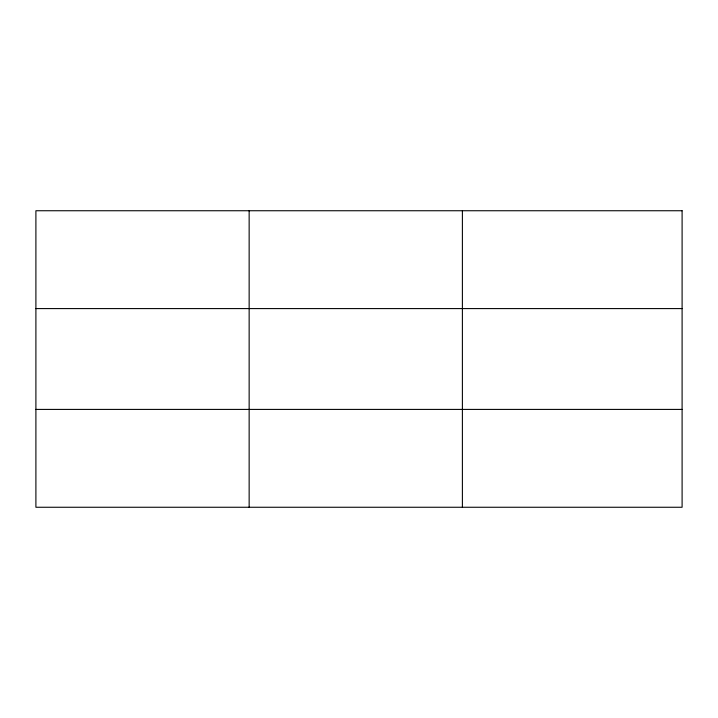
<?xml version="1.0" encoding="UTF-8"?>
<svg xmlns="http://www.w3.org/2000/svg" width="718" height="718" viewBox="0 0 718 718"><rect width="100%" height="100%" fill="white"/><g stroke="black" fill="none" stroke-linecap="round" stroke-linejoin="round"><path stroke-width="1.08" d="M249.146 507.258L249.146 210.742M462.392 507.258L462.392 210.742M35.9 308.587L682.1 308.587M35.9 409.413L682.1 409.413M682.1 210.742L682.1 507.258L35.9 507.258L35.9 210.742L682.1 210.742"/></g></svg>
